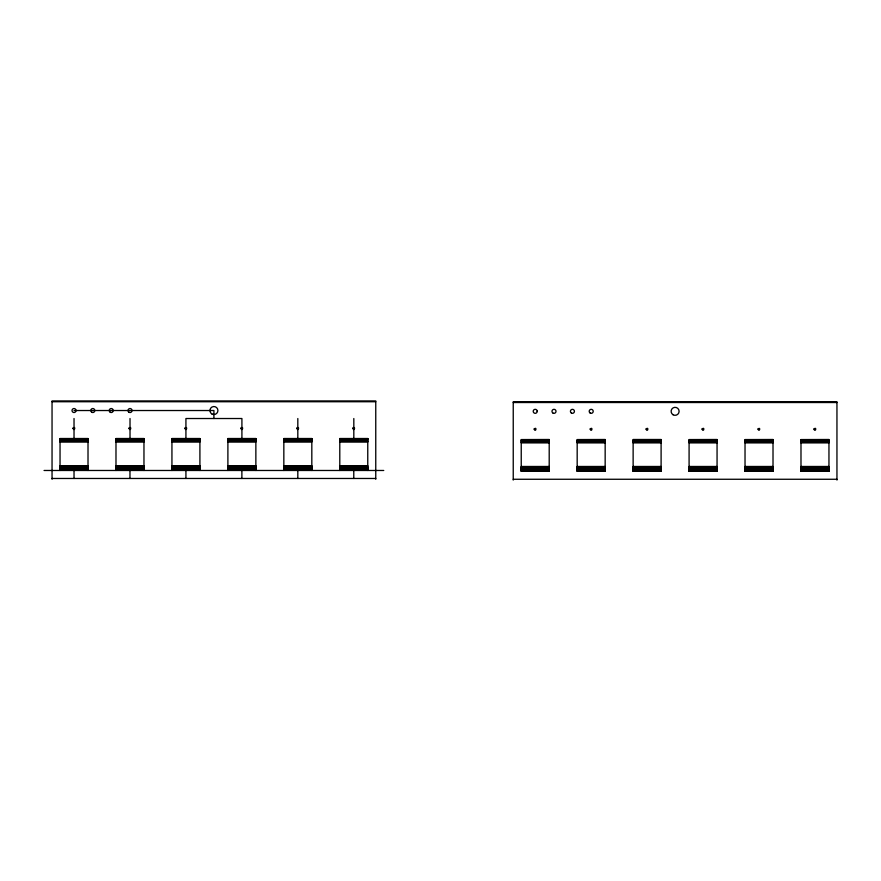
<?xml version="1.0" encoding="UTF-8"?>
<svg xmlns="http://www.w3.org/2000/svg" width="881" height="881" viewBox="0 0 881 881"><rect width="100%" height="100%" fill="white"/><g stroke="black" fill="none" stroke-linecap="round" stroke-linejoin="round"><path stroke-width="1.32" d="M52.045 401.736L375.758 401.736M513.238 402.529L836.95 402.529M74.026 410.524L213.918 410.524L213.918 418.519M60.04 439.101L88.012 439.101M115.984 439.101L143.966 439.101M171.938 439.101L199.91 439.101M227.893 439.101L255.864 439.101M283.836 439.101L311.819 439.101M339.791 439.101L367.762 439.101M60.04 439.652L88.012 439.652M115.984 439.652L143.966 439.652M171.938 439.652L199.91 439.652M227.893 439.652L255.864 439.652M283.836 439.652L311.819 439.652M339.791 439.652L367.762 439.652M521.233 439.905L549.204 439.905M577.176 439.905L605.159 439.905M633.131 439.905L661.102 439.905M689.085 439.905L717.057 439.905M745.029 439.905L773.011 439.905M800.983 439.905L828.955 439.905M60.04 440.368L88.012 440.368M115.984 440.368L143.966 440.368M171.938 440.368L199.91 440.368M227.893 440.368L255.864 440.368M283.836 440.368L311.819 440.368M339.791 440.368L367.762 440.368M521.233 440.456L549.204 440.456M577.176 440.456L605.159 440.456M633.131 440.456L661.102 440.456M689.085 440.456L717.057 440.456M745.029 440.456L773.011 440.456M800.983 440.456L828.955 440.456M60.04 441.194L88.012 441.194M115.984 441.194L143.966 441.194M171.938 441.194L199.91 441.194M227.893 441.194L255.864 441.194M283.836 441.194L311.819 441.194M339.791 441.194L367.762 441.194M521.233 441.161L549.204 441.161M577.176 441.161L605.159 441.161M633.131 441.161L661.102 441.161M689.085 441.161L717.057 441.161M745.029 441.161L773.011 441.161M800.983 441.161L828.955 441.161M60.04 441.304L88.012 441.304M115.984 441.304L143.966 441.304M171.938 441.304L199.91 441.304M227.893 441.304L255.864 441.304M283.836 441.304L311.819 441.304M339.791 441.304L367.762 441.304M521.233 441.998L549.204 441.998M577.176 441.998L605.159 441.998M633.131 441.998L661.102 441.998M689.085 441.998L717.057 441.998M745.029 441.998L773.011 441.998M800.983 441.998L828.955 441.998M60.04 442.097L88.012 442.086M115.984 442.097L143.966 442.086M171.938 442.097L199.91 442.086M227.893 442.086L255.864 442.097M283.836 442.097L311.819 442.086M339.791 442.086L367.762 442.097M521.233 442.108L549.204 442.108M577.176 442.108L605.159 442.108M633.131 442.108L661.102 442.108M689.085 442.108L717.057 442.108M745.029 442.108L773.011 442.108M800.983 442.108L828.955 442.108M521.233 442.89L549.204 442.901M577.176 442.89L605.159 442.901M633.131 442.901L661.102 442.89M689.085 442.89L717.057 442.901M745.029 442.89L773.011 442.901M800.983 442.901L828.955 442.89M60.04 465.686L88.012 465.675M115.984 465.675L143.966 465.686M171.938 465.686L199.91 465.675M227.893 465.675L255.864 465.686M283.836 465.675L311.819 465.686M339.791 465.686L367.762 465.675M60.04 466.258L88.012 466.247M115.984 466.247L143.966 466.258M171.938 466.258L199.91 466.247M227.893 466.258L255.864 466.247M283.836 466.258L311.819 466.247M339.791 466.247L367.762 466.258M521.233 466.478L549.204 466.478M577.176 466.478L605.159 466.478M633.131 466.478L661.102 466.478M689.085 466.478L717.057 466.478M745.029 466.478L773.011 466.478M800.983 466.478L828.955 466.478M60.04 466.82L88.012 466.82M115.984 466.82L143.966 466.82M171.938 466.82L199.91 466.82M227.893 466.82L255.864 466.82M283.836 466.82L311.819 466.82M339.791 466.82L367.762 466.82M521.233 467.062L549.204 467.04M577.176 467.04L605.159 467.062M633.131 467.04L661.102 467.062M689.085 467.062L717.057 467.04M745.029 467.04L773.011 467.062M800.983 467.04L828.955 467.062M60.04 467.359L88.012 467.359M115.984 467.359L143.966 467.359M171.938 467.359L199.91 467.359M227.893 467.359L255.864 467.359M283.836 467.359L311.819 467.359M339.791 467.359L367.762 467.359M60.04 467.514L88.012 467.514M115.984 467.514L143.966 467.514M171.938 467.514L199.91 467.514M227.893 467.514L255.864 467.514M283.836 467.514L311.819 467.514M339.791 467.514L367.762 467.514M521.233 467.624L549.204 467.624M577.176 467.624L605.159 467.624M633.131 467.624L661.102 467.624M689.085 467.624L717.057 467.624M745.029 467.624L773.011 467.624M800.983 467.624L828.955 467.624M60.04 467.866L88.012 467.866M115.984 467.866L143.966 467.866M171.938 467.866L199.91 467.866M227.893 467.866L255.864 467.866M283.836 467.866L311.819 467.866M339.791 467.866L367.762 467.866M521.233 468.152L549.204 468.152M577.176 468.152L605.159 468.152M633.131 468.152L661.102 468.152M689.085 468.152L717.057 468.152M745.029 468.152L773.011 468.152M800.983 468.152L828.955 468.152M60.04 468.34L88.012 468.34M115.984 468.34L143.966 468.34M171.938 468.34L199.91 468.34M227.893 468.34L255.864 468.34M283.836 468.34L311.819 468.34M339.791 468.34L367.762 468.34M521.233 468.318L549.204 468.318M577.176 468.318L605.159 468.318M633.131 468.318L661.102 468.318M689.085 468.318L717.057 468.318M745.029 468.318L773.011 468.318M800.983 468.318L828.955 468.318M60.04 468.78L88.012 468.659M115.984 468.78L143.966 468.659M171.938 468.659L199.91 468.78M227.893 468.78L255.864 468.659M283.836 468.78L311.819 468.659M339.791 468.78L367.762 468.659M521.233 468.659L549.204 468.659M577.176 468.659L605.159 468.659M633.131 468.659L661.102 468.659M689.085 468.659L717.057 468.659M745.029 468.659L773.011 468.659M800.983 468.659L828.955 468.659M60.04 469.155L88.012 469.188M115.984 469.155L143.966 469.188M171.938 469.155L199.91 469.188M227.893 469.155L255.864 469.188M283.836 469.155L311.819 469.188M339.791 469.155L367.762 469.188M521.233 469.144L549.204 469.144M577.176 469.144L605.159 469.144M633.131 469.144L661.102 469.144M689.085 469.144L717.057 469.144M745.029 469.144L773.011 469.144M800.983 469.144L828.955 469.144M521.233 469.452L549.204 469.452M577.176 469.452L605.159 469.452M633.131 469.452L661.102 469.452M689.085 469.452L717.057 469.452M745.029 469.452L773.011 469.452M800.983 469.452L828.955 469.452M521.233 469.584L549.204 469.584M577.176 469.584L605.159 469.584M633.131 469.584L661.102 469.584M689.085 469.584L717.057 469.584M745.029 469.584L773.011 469.584M800.983 469.584L828.955 469.584M521.233 469.991L549.204 469.947M577.176 469.947L605.159 469.991M633.131 469.991L661.102 469.947M689.085 469.947L717.057 469.991M745.029 469.947L773.011 469.991M800.983 469.947L828.955 469.991M60.04 470.19L88.012 470.19M115.984 470.19L143.966 470.19M171.938 470.19L199.91 470.19M227.893 470.19L255.864 470.19M283.836 470.19L311.819 470.19M339.791 470.19L367.762 470.19M44.05 470.476L383.753 470.476M521.233 470.399L549.204 470.366M577.176 470.399L605.159 470.366M633.131 470.366L661.102 470.399M689.085 470.399L717.057 470.366M745.029 470.399L773.011 470.366M800.983 470.366L828.955 470.399M521.233 470.696L549.204 470.806M577.176 470.696L605.159 470.806M633.131 470.806L661.102 470.696M689.085 470.806L717.057 470.696M745.029 470.806L773.011 470.696M800.983 470.806L828.955 470.696M521.233 470.994L549.204 470.994M577.176 470.994L605.159 470.994M633.131 470.994L661.102 470.994M689.085 470.994L717.057 470.994M745.029 470.994L773.011 470.994M800.983 470.994L828.955 470.994M521.233 471.17L549.204 471.17M577.176 471.17L605.159 471.17M633.131 471.17L661.102 471.17M689.085 471.17L717.057 471.17M745.029 471.17L773.011 471.17M800.983 471.17L828.955 471.17M52.045 478.471L375.758 478.471M513.238 479.264L836.95 479.264M537.201 411.119L537.212 411.427A1.993 1.993 0 0 1 534.128 413.002A1.993 1.993 0 0 1 534.304 409.544A1.993 1.993 0 0 1 537.212 411.427M76.008 410.315L76.019 410.634A1.993 1.993 0 0 1 72.936 412.198A1.993 1.993 0 0 1 73.112 408.751A1.993 1.993 0 0 1 76.019 410.634M836.95 480.068L836.95 401.736L513.238 401.736L513.238 480.068M828.955 471.28L828.955 439.487L800.983 439.564L800.983 471.28M773.011 471.28L773.011 439.487L745.029 439.564L745.029 471.28M717.057 471.28L717.057 439.487L689.085 439.564L689.085 471.28M661.102 471.28L661.102 439.487L633.131 439.487L633.131 471.28M605.159 471.28L605.159 439.487L577.176 439.564L577.176 471.28M549.204 471.28L549.204 439.487L521.233 439.564L521.233 471.28M375.758 479.264L375.758 400.932L52.045 400.932L52.045 479.264M367.762 470.487L367.762 438.507L339.791 438.507L339.791 470.487M353.821 418.519L353.821 438.507M353.777 470.476L353.777 478.471M311.819 470.487L311.819 438.507L283.836 438.507L283.836 470.487M297.822 418.519L297.822 438.507M297.822 470.476L297.822 478.471M255.864 470.487L255.864 438.507L227.893 438.507L227.893 470.487M241.912 438.507L241.912 418.519L185.924 418.519L185.924 438.507M241.879 470.476L241.879 478.471M199.91 470.487L199.91 438.507L171.938 438.507L171.938 470.487M185.924 470.476L185.924 478.471M143.966 470.487L143.966 438.507L115.984 438.507L115.984 470.487M130.014 418.519L130.014 438.507M129.97 470.476L129.97 478.471M88.012 470.487L88.012 438.507L60.04 438.507L60.04 470.487M74.026 418.519L74.026 438.507M74.026 470.476L74.026 478.471M72.958 428.221C74.312 432.428 76.229 425.259 72.958 428.221M128.956 428.221C130.3 432.428 132.216 425.259 128.956 428.221M184.867 428.221C186.21 432.428 188.127 425.259 184.867 428.221M240.854 428.221C242.198 432.428 244.114 425.259 240.854 428.221M296.765 428.221C298.108 432.428 300.025 425.259 296.765 428.221M352.752 428.221C354.096 432.428 356.023 425.259 352.752 428.221M534.15 429.025C535.505 433.221 537.421 426.063 534.15 429.025M590.149 429.025C591.492 433.221 593.409 426.063 590.149 429.025M646.059 429.025C647.403 433.221 649.319 426.063 646.059 429.025M702.047 429.025C703.39 433.221 705.307 426.063 702.047 429.025M757.99 429.036C759.29 433.089 761.151 426.173 757.99 429.036M813.945 429.025C815.288 433.221 817.216 426.063 813.945 429.025M88.012 438.683L60.04 438.683L88.012 438.76M143.966 438.683L115.984 438.683L143.966 438.76M199.91 438.683L171.938 438.683L199.91 438.76M255.864 438.683L227.893 438.683L255.864 438.76M311.819 438.683L283.836 438.683L311.819 438.76M367.762 438.683L339.791 438.683L367.762 438.76M88.012 469.562L60.04 469.562L88.012 469.606M143.966 469.562L115.984 469.562L143.966 469.606M199.91 469.562L171.938 469.562L199.91 469.606M255.864 469.562L227.893 469.562L255.864 469.606M311.819 469.562L283.836 469.562L311.819 469.606M367.762 469.562L339.791 469.562L367.762 469.606M88.012 469.903L60.04 469.903L88.012 470.014M143.966 469.903L115.984 469.903L143.966 470.014M199.91 469.903L171.938 469.903L199.91 470.014M255.864 469.903L227.893 469.903L255.864 470.014M311.819 469.903L283.836 469.903L311.819 470.014M367.762 469.903L339.791 469.903L367.762 470.014M211.925 413.993A3.998 3.998 0 0 0 217.915 410.524A3.998 3.998 0 0 0 211.925 407.066A3.998 3.998 0 0 0 211.925 413.993M129.011 412.253A1.993 1.993 0 0 0 132.018 410.524A1.993 1.993 0 0 0 129.011 408.795A1.993 1.993 0 0 0 129.011 412.253M110.235 412.253A1.993 1.993 0 0 0 113.231 410.524A1.993 1.993 0 0 0 110.235 408.795A1.993 1.993 0 0 0 110.235 412.253M91.811 412.253A1.993 1.993 0 0 0 94.807 410.524A1.993 1.993 0 0 0 91.811 408.795A1.993 1.993 0 0 0 91.811 412.253M552.739 412.881A1.993 1.993 0 0 0 555.977 411.636A1.993 1.993 0 0 0 553.279 409.456A1.993 1.993 0 0 0 552.739 412.881M590.204 413.057A1.993 1.993 0 0 0 593.21 411.328A1.993 1.993 0 0 0 590.204 409.599A1.993 1.993 0 0 0 590.204 413.057M673.117 414.786A3.998 3.998 0 0 0 679.108 411.328A3.998 3.998 0 0 0 673.117 407.87A3.998 3.998 0 0 0 673.117 414.786M571.428 413.057A1.993 1.993 0 0 0 574.423 411.328A1.993 1.993 0 0 0 571.428 409.599A1.993 1.993 0 0 0 571.428 413.057"/></g></svg>
